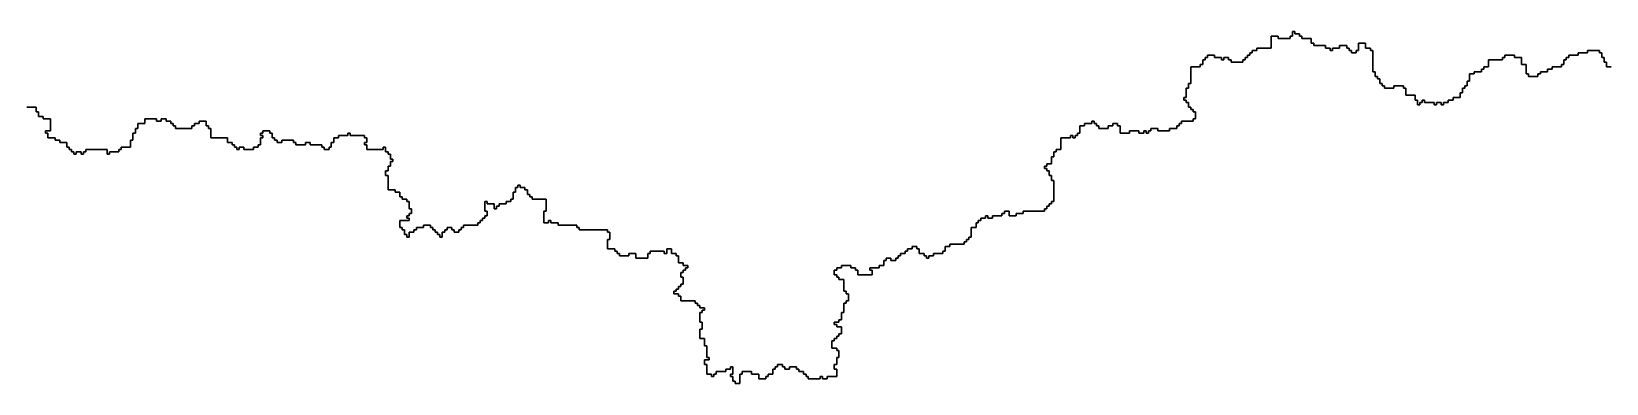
# Model space of a CAD drawing. Header units: inches. Extents: x -98695 to 376223, y 1122520 to 1501782.
# Drawn here: x 60475 to 81050, y 1361799 to 1366395 of the extents above; entities that cross this region are included whole.
import ezdxf

# ---------------------------------------------------------------- set-up
doc = ezdxf.new("R2010")
doc.units = ezdxf.units.IN
doc.header["$MEASUREMENT"] = 0
doc.layers.add('subs1', color=7, linetype='Continuous', true_color=0xc8dcf7)

msp = doc.modelspace()

# ---------------------------------------------------------------- linework, layer by layer
at = {"layer": 'subs1'}
for points in [[(81111, 1365932, 0), (81050, 1365932, 0), (81050, 1365994, 0), (81019, 1365994, 0), (81019, 1366055, 0), (80988, 1366055, 0), (80988, 1366117, 0), (80957, 1366117, 0), (80957, 1366148, 0), (80803, 1366148, 0), (80803, 1366117, 0), (80680, 1366117, 0), (80680, 1366086, 0), (80556, 1366086, 0), (80556, 1366055, 0), (80525, 1366055, 0), (80525, 1366025, 0), (80494, 1366025, 0), (80494, 1365963, 0), (80464, 1365963, 0), (80464, 1365932, 0), (80340, 1365932, 0), (80340, 1365901, 0), (80279, 1365901, 0), (80279, 1365870, 0), (80186, 1365870, 0), (80186, 1365840, 0), (80155, 1365840, 0), (80155, 1365809, 0), (80032, 1365809, 0), (80032, 1365840, 0), (80001, 1365840, 0), (80001, 1365963, 0), (79939, 1365963, 0), (79939, 1366055, 0), (79847, 1366055, 0), (79847, 1366086, 0), (79723, 1366086, 0), (79723, 1366055, 0), (79692, 1366055, 0), (79692, 1366025, 0), (79507, 1366025, 0), (79507, 1365932, 0), (79446, 1365932, 0), (79446, 1365901, 0), (79415, 1365901, 0), (79415, 1365870, 0), (79322, 1365870, 0), (79322, 1365840, 0), (79261, 1365840, 0), (79261, 1365747, 0), (79230, 1365747, 0), (79230, 1365685, 0), (79199, 1365685, 0), (79199, 1365654, 0), (79168, 1365654, 0), (79168, 1365593, 0), (79137, 1365593, 0), (79137, 1365531, 0), (79045, 1365531, 0), (79045, 1365500, 0), (78983, 1365500, 0), (78983, 1365469, 0), (78921, 1365469, 0), (78921, 1365438, 0), (78890, 1365438, 0), (78890, 1365469, 0), (78829, 1365469, 0), (78829, 1365438, 0), (78798, 1365438, 0), (78798, 1365469, 0), (78674, 1365469, 0), (78674, 1365500, 0), (78644, 1365500, 0), (78644, 1365469, 0), (78613, 1365469, 0), (78613, 1365438, 0), (78582, 1365438, 0), (78582, 1365500, 0), (78551, 1365500, 0), (78551, 1365562, 0), (78428, 1365562, 0), (78428, 1365654, 0), (78397, 1365654, 0), (78397, 1365685, 0), (78273, 1365685, 0), (78273, 1365654, 0), (78150, 1365654, 0), (78150, 1365685, 0), (78119, 1365685, 0), (78119, 1365716, 0), (78088, 1365716, 0), (78088, 1365778, 0), (78058, 1365778, 0), (78058, 1365809, 0), (78027, 1365809, 0), (78027, 1365870, 0), (77996, 1365870, 0), (77996, 1366148, 0), (77965, 1366148, 0), (77965, 1366179, 0), (77903, 1366179, 0), (77903, 1366241, 0), (77811, 1366241, 0), (77811, 1366148, 0), (77780, 1366148, 0), (77780, 1366117, 0), (77718, 1366117, 0), (77718, 1366148, 0), (77687, 1366148, 0), (77687, 1366179, 0), (77657, 1366179, 0), (77657, 1366210, 0), (77564, 1366210, 0), (77564, 1366179, 0), (77471, 1366179, 0), (77471, 1366148, 0), (77441, 1366148, 0), (77441, 1366179, 0), (77379, 1366179, 0), (77379, 1366210, 0), (77225, 1366210, 0), (77225, 1366241, 0), (77194, 1366241, 0), (77194, 1366302, 0), (77070, 1366302, 0), (77070, 1366333, 0), (77040, 1366333, 0), (77040, 1366364, 0), (76978, 1366364, 0), (76978, 1366395, 0), (76947, 1366395, 0), (76947, 1366333, 0), (76916, 1366333, 0), (76916, 1366302, 0), (76762, 1366302, 0), (76762, 1366333, 0), (76669, 1366333, 0), (76669, 1366179, 0), (76484, 1366179, 0), (76484, 1366148, 0), (76423, 1366148, 0), (76423, 1366117, 0), (76392, 1366117, 0), (76392, 1366086, 0), (76361, 1366086, 0), (76361, 1366055, 0), (76330, 1366055, 0), (76330, 1366025, 0), (76299, 1366025, 0), (76299, 1365994, 0), (76145, 1365994, 0), (76145, 1366025, 0), (76114, 1366025, 0), (76114, 1366055, 0), (76053, 1366055, 0), (76053, 1366025, 0), (76022, 1366025, 0), (76022, 1366055, 0), (75929, 1366055, 0), (75929, 1366086, 0), (75837, 1366086, 0), (75837, 1366055, 0), (75806, 1366055, 0), (75806, 1366025, 0), (75775, 1366025, 0), (75775, 1365963, 0), (75744, 1365963, 0), (75744, 1365932, 0), (75621, 1365932, 0), (75621, 1365716, 0), (75590, 1365716, 0), (75590, 1365654, 0), (75559, 1365654, 0), (75559, 1365531, 0), (75528, 1365531, 0), (75528, 1365500, 0), (75559, 1365500, 0), (75559, 1365469, 0), (75590, 1365469, 0), (75590, 1365408, 0), (75621, 1365408, 0), (75621, 1365377, 0), (75651, 1365377, 0), (75651, 1365346, 0), (75682, 1365346, 0), (75682, 1365253, 0), (75651, 1365253, 0), (75651, 1365223, 0), (75497, 1365223, 0), (75497, 1365192, 0), (75466, 1365192, 0), (75466, 1365161, 0), (75436, 1365161, 0), (75436, 1365130, 0), (75343, 1365130, 0), (75343, 1365099, 0), (75189, 1365099, 0), (75189, 1365130, 0), (75096, 1365130, 0), (75096, 1365099, 0), (75065, 1365099, 0), (75065, 1365068, 0), (75035, 1365068, 0), (75035, 1365099, 0), (75004, 1365099, 0), (75004, 1365068, 0), (74942, 1365068, 0), (74942, 1365099, 0), (74819, 1365099, 0), (74819, 1365068, 0), (74695, 1365068, 0), (74695, 1365161, 0), (74664, 1365161, 0), (74664, 1365192, 0), (74603, 1365192, 0), (74603, 1365161, 0), (74541, 1365161, 0), (74541, 1365130, 0), (74418, 1365130, 0), (74418, 1365161, 0), (74387, 1365161, 0), (74387, 1365192, 0), (74356, 1365192, 0), (74356, 1365223, 0), (74325, 1365223, 0), (74325, 1365192, 0), (74233, 1365192, 0), (74233, 1365161, 0), (74171, 1365161, 0), (74171, 1365068, 0), (74140, 1365068, 0), (74140, 1365037, 0), (74109, 1365037, 0), (74109, 1365007, 0), (74078, 1365007, 0), (74078, 1365037, 0), (74047, 1365037, 0), (74047, 1365007, 0), (73924, 1365007, 0), (73924, 1364852, 0), (73862, 1364852, 0), (73862, 1364822, 0), (73832, 1364822, 0), (73832, 1364760, 0), (73801, 1364760, 0), (73801, 1364667, 0), (73739, 1364667, 0), (73739, 1364636, 0), (73708, 1364636, 0), (73708, 1364606, 0), (73739, 1364606, 0), (73739, 1364575, 0), (73770, 1364575, 0), (73770, 1364513, 0), (73801, 1364513, 0), (73801, 1364451, 0), (73832, 1364451, 0), (73832, 1364174, 0), (73801, 1364174, 0), (73801, 1364143, 0), (73770, 1364143, 0), (73770, 1364112, 0), (73739, 1364112, 0), (73739, 1364081, 0), (73708, 1364081, 0), (73708, 1364050, 0), (73431, 1364050, 0), (73431, 1364020, 0), (73338, 1364020, 0), (73338, 1363989, 0), (73245, 1363989, 0), (73245, 1364050, 0), (73184, 1364050, 0), (73184, 1364020, 0), (73153, 1364020, 0), (73153, 1363989, 0), (73030, 1363989, 0), (73030, 1363958, 0), (72968, 1363958, 0), (72968, 1363989, 0), (72937, 1363989, 0), (72937, 1363958, 0), (72875, 1363958, 0), (72875, 1363927, 0), (72844, 1363927, 0), (72844, 1363896, 0), (72814, 1363896, 0), (72814, 1363834, 0), (72752, 1363834, 0), (72752, 1363711, 0), (72721, 1363711, 0), (72721, 1363680, 0), (72690, 1363680, 0), (72690, 1363649, 0), (72659, 1363649, 0), (72659, 1363619, 0), (72474, 1363619, 0), (72474, 1363588, 0), (72413, 1363588, 0), (72413, 1363526, 0), (72382, 1363526, 0), (72382, 1363495, 0), (72258, 1363495, 0), (72258, 1363464, 0), (72197, 1363464, 0), (72197, 1363433, 0), (72166, 1363433, 0), (72166, 1363464, 0), (72135, 1363464, 0), (72135, 1363495, 0), (72073, 1363495, 0), (72073, 1363557, 0), (72042, 1363557, 0), (72042, 1363588, 0), (71981, 1363588, 0), (71981, 1363557, 0), (71919, 1363557, 0), (71919, 1363526, 0), (71888, 1363526, 0), (71888, 1363495, 0), (71826, 1363495, 0), (71826, 1363464, 0), (71796, 1363464, 0), (71796, 1363433, 0), (71765, 1363433, 0), (71765, 1363403, 0), (71703, 1363403, 0), (71703, 1363433, 0), (71641, 1363433, 0), (71641, 1363403, 0), (71611, 1363403, 0), (71611, 1363341, 0), (71549, 1363341, 0), (71549, 1363310, 0), (71425, 1363310, 0), (71425, 1363279, 0), (71456, 1363279, 0), (71456, 1363218, 0), (71271, 1363218, 0), (71271, 1363279, 0), (71240, 1363279, 0), (71240, 1363310, 0), (71179, 1363310, 0), (71179, 1363341, 0), (71055, 1363341, 0), (71055, 1363310, 0), (70994, 1363310, 0), (70994, 1363279, 0), (70963, 1363279, 0), (70963, 1363218, 0), (70994, 1363218, 0), (70994, 1363187, 0), (71024, 1363187, 0), (71024, 1363156, 0), (71086, 1363156, 0), (71086, 1363002, 0), (71117, 1363002, 0), (71117, 1362971, 0), (71148, 1362971, 0), (71148, 1362878, 0), (71117, 1362878, 0), (71117, 1362847, 0), (71086, 1362847, 0), (71086, 1362724, 0), (71055, 1362724, 0), (71055, 1362631, 0), (71024, 1362631, 0), (71024, 1362601, 0), (70963, 1362601, 0), (70963, 1362570, 0), (70994, 1362570, 0), (70994, 1362539, 0), (71055, 1362539, 0), (71055, 1362446, 0), (71024, 1362446, 0), (71024, 1362416, 0), (70994, 1362416, 0), (70994, 1362385, 0), (70963, 1362385, 0), (70963, 1362354, 0), (70932, 1362354, 0), (70932, 1362261, 0), (70994, 1362261, 0), (70994, 1362230, 0), (71024, 1362230, 0), (71024, 1362138, 0), (70994, 1362138, 0), (70994, 1362045, 0), (70963, 1362045, 0), (70963, 1361984, 0), (70994, 1361984, 0), (70994, 1361891, 0), (70870, 1361891, 0), (70870, 1361860, 0), (70809, 1361860, 0), (70809, 1361891, 0), (70778, 1361891, 0), (70778, 1361860, 0), (70623, 1361860, 0), (70623, 1361891, 0), (70593, 1361891, 0), (70593, 1361922, 0), (70562, 1361922, 0), (70562, 1361953, 0), (70500, 1361953, 0), (70500, 1361984, 0), (70469, 1361984, 0), (70469, 1362014, 0), (70377, 1362014, 0), (70377, 1361984, 0), (70315, 1361984, 0), (70315, 1362014, 0), (70284, 1362014, 0), (70284, 1362045, 0), (70222, 1362045, 0), (70222, 1362014, 0), (70192, 1362014, 0), (70192, 1361984, 0), (70161, 1361984, 0), (70161, 1361922, 0), (70099, 1361922, 0), (70099, 1361891, 0), (70068, 1361891, 0), (70068, 1361860, 0), (69976, 1361860, 0), (69976, 1361922, 0), (69883, 1361922, 0), (69883, 1361953, 0), (69760, 1361953, 0), (69760, 1361922, 0), (69729, 1361922, 0), (69729, 1361799, 0), (69667, 1361799, 0), (69667, 1361829, 0), (69636, 1361829, 0), (69636, 1361891, 0), (69606, 1361891, 0), (69606, 1361922, 0), (69636, 1361922, 0), (69636, 1362014, 0), (69606, 1362014, 0), (69606, 1361984, 0), (69544, 1361984, 0), (69544, 1361953, 0), (69420, 1361953, 0), (69420, 1361922, 0), (69390, 1361922, 0), (69390, 1361891, 0), (69359, 1361891, 0), (69359, 1361922, 0), (69297, 1361922, 0), (69297, 1362045, 0), (69266, 1362045, 0), (69266, 1362107, 0), (69328, 1362107, 0), (69328, 1362138, 0), (69297, 1362138, 0), (69297, 1362292, 0), (69266, 1362292, 0), (69266, 1362385, 0), (69205, 1362385, 0), (69205, 1362508, 0), (69235, 1362508, 0), (69235, 1362601, 0), (69205, 1362601, 0), (69205, 1362724, 0), (69235, 1362724, 0), (69235, 1362755, 0), (69266, 1362755, 0), (69266, 1362786, 0), (69205, 1362786, 0), (69205, 1362817, 0), (69174, 1362817, 0), (69174, 1362847, 0), (69143, 1362847, 0), (69143, 1362878, 0), (68958, 1362878, 0), (68958, 1362940, 0), (68927, 1362940, 0), (68927, 1362971, 0), (68865, 1362971, 0), (68865, 1363002, 0), (68896, 1363002, 0), (68896, 1363032, 0), (68927, 1363032, 0), (68927, 1363063, 0), (68958, 1363063, 0), (68958, 1363094, 0), (68989, 1363094, 0), (68989, 1363187, 0), (68958, 1363187, 0), (68958, 1363248, 0), (68989, 1363248, 0), (68989, 1363279, 0), (69019, 1363279, 0), (69019, 1363310, 0), (69050, 1363310, 0), (69050, 1363341, 0), (68989, 1363341, 0), (68989, 1363372, 0), (68927, 1363372, 0), (68927, 1363464, 0), (68896, 1363464, 0), (68896, 1363495, 0), (68834, 1363495, 0), (68834, 1363557, 0), (68773, 1363557, 0), (68773, 1363495, 0), (68742, 1363495, 0), (68742, 1363526, 0), (68557, 1363526, 0), (68557, 1363495, 0), (68526, 1363495, 0), (68526, 1363433, 0), (68372, 1363433, 0), (68372, 1363495, 0), (68279, 1363495, 0), (68279, 1363464, 0), (68156, 1363464, 0), (68156, 1363495, 0), (68125, 1363495, 0), (68125, 1363526, 0), (68094, 1363526, 0), (68094, 1363557, 0), (68001, 1363557, 0), (68001, 1363680, 0), (68032, 1363680, 0), (68032, 1363773, 0), (68001, 1363773, 0), (68001, 1363804, 0), (67631, 1363804, 0), (67631, 1363834, 0), (67600, 1363834, 0), (67600, 1363865, 0), (67354, 1363865, 0), (67354, 1363896, 0), (67261, 1363896, 0), (67261, 1363927, 0), (67230, 1363927, 0), (67230, 1363896, 0), (67169, 1363896, 0), (67169, 1364050, 0), (67199, 1364050, 0), (67199, 1364205, 0), (67014, 1364205, 0), (67014, 1364235, 0), (66984, 1364235, 0), (66984, 1364266, 0), (66953, 1364266, 0), (66953, 1364328, 0), (66922, 1364328, 0), (66922, 1364359, 0), (66860, 1364359, 0), (66860, 1364390, 0), (66829, 1364390, 0), (66829, 1364359, 0), (66798, 1364359, 0), (66798, 1364297, 0), (66768, 1364297, 0), (66768, 1364205, 0), (66737, 1364205, 0), (66737, 1364174, 0), (66675, 1364174, 0), (66675, 1364143, 0), (66583, 1364143, 0), (66583, 1364112, 0), (66552, 1364112, 0), (66552, 1364081, 0), (66521, 1364081, 0), (66521, 1364143, 0), (66428, 1364143, 0), (66428, 1364174, 0), (66397, 1364174, 0), (66397, 1364050, 0), (66428, 1364050, 0), (66428, 1363989, 0), (66397, 1363989, 0), (66397, 1363958, 0), (66367, 1363958, 0), (66367, 1363927, 0), (66336, 1363927, 0), (66336, 1363896, 0), (66305, 1363896, 0), (66305, 1363865, 0), (66120, 1363865, 0), (66120, 1363834, 0), (66089, 1363834, 0), (66089, 1363804, 0), (66058, 1363804, 0), (66058, 1363773, 0), (65996, 1363773, 0), (65996, 1363804, 0), (65966, 1363804, 0), (65966, 1363834, 0), (65904, 1363834, 0), (65904, 1363804, 0), (65873, 1363804, 0), (65873, 1363773, 0), (65842, 1363773, 0), (65842, 1363711, 0), (65811, 1363711, 0), (65811, 1363742, 0), (65781, 1363742, 0), (65781, 1363773, 0), (65750, 1363773, 0), (65750, 1363804, 0), (65719, 1363804, 0), (65719, 1363834, 0), (65688, 1363834, 0), (65688, 1363865, 0), (65595, 1363865, 0), (65595, 1363834, 0), (65503, 1363834, 0), (65503, 1363804, 0), (65472, 1363804, 0), (65472, 1363773, 0), (65410, 1363773, 0), (65410, 1363711, 0), (65380, 1363711, 0), (65380, 1363742, 0), (65349, 1363742, 0), (65349, 1363804, 0), (65318, 1363804, 0), (65318, 1363834, 0), (65287, 1363834, 0), (65287, 1363927, 0), (65410, 1363927, 0), (65410, 1363958, 0), (65380, 1363958, 0), (65380, 1363989, 0), (65410, 1363989, 0), (65410, 1364020, 0), (65441, 1364020, 0), (65441, 1364081, 0), (65410, 1364081, 0), (65410, 1364174, 0), (65380, 1364174, 0), (65380, 1364205, 0), (65318, 1364205, 0), (65318, 1364235, 0), (65287, 1364235, 0), (65287, 1364297, 0), (65225, 1364297, 0), (65225, 1364328, 0), (65133, 1364328, 0), (65133, 1364513, 0), (65102, 1364513, 0), (65102, 1364575, 0), (65133, 1364575, 0), (65133, 1364636, 0), (65164, 1364636, 0), (65164, 1364698, 0), (65194, 1364698, 0), (65194, 1364729, 0), (65164, 1364729, 0), (65164, 1364791, 0), (65133, 1364791, 0), (65133, 1364822, 0), (65102, 1364822, 0), (65102, 1364883, 0), (65071, 1364883, 0), (65071, 1364852, 0), (64855, 1364852, 0), (64855, 1364914, 0), (64824, 1364914, 0), (64824, 1364945, 0), (64855, 1364945, 0), (64855, 1365007, 0), (64824, 1365007, 0), (64824, 1365037, 0), (64639, 1365037, 0), (64639, 1365068, 0), (64608, 1365068, 0), (64608, 1365037, 0), (64485, 1365037, 0), (64485, 1365007, 0), (64423, 1365007, 0), (64423, 1364945, 0), (64392, 1364945, 0), (64392, 1364883, 0), (64362, 1364883, 0), (64362, 1364852, 0), (64300, 1364852, 0), (64300, 1364883, 0), (64269, 1364883, 0), (64269, 1364914, 0), (64115, 1364914, 0), (64115, 1364945, 0), (64053, 1364945, 0), (64053, 1364914, 0), (63930, 1364914, 0), (63930, 1364945, 0), (63899, 1364945, 0), (63899, 1364976, 0), (63745, 1364976, 0), (63745, 1364945, 0), (63683, 1364945, 0), (63683, 1364976, 0), (63652, 1364976, 0), (63652, 1365007, 0), (63621, 1365007, 0), (63621, 1365068, 0), (63590, 1365068, 0), (63590, 1365099, 0), (63498, 1365099, 0), (63498, 1365068, 0), (63467, 1365068, 0), (63467, 1365037, 0), (63498, 1365037, 0), (63498, 1365007, 0), (63467, 1365007, 0), (63467, 1364914, 0), (63436, 1364914, 0), (63436, 1364883, 0), (63374, 1364883, 0), (63374, 1364852, 0), (63251, 1364852, 0), (63251, 1364883, 0), (63189, 1364883, 0), (63189, 1364852, 0), (63159, 1364852, 0), (63159, 1364883, 0), (63128, 1364883, 0), (63128, 1364914, 0), (63097, 1364914, 0), (63097, 1364945, 0), (63035, 1364945, 0), (63035, 1365007, 0), (62819, 1365007, 0), (62819, 1365130, 0), (62788, 1365130, 0), (62788, 1365161, 0), (62758, 1365161, 0), (62758, 1365223, 0), (62665, 1365223, 0), (62665, 1365192, 0), (62603, 1365192, 0), (62603, 1365161, 0), (62572, 1365161, 0), (62572, 1365130, 0), (62357, 1365130, 0), (62357, 1365161, 0), (62326, 1365161, 0), (62326, 1365192, 0), (62295, 1365192, 0), (62295, 1365223, 0), (62233, 1365223, 0), (62233, 1365253, 0), (62171, 1365253, 0), (62171, 1365223, 0), (62110, 1365223, 0), (62110, 1365253, 0), (61956, 1365253, 0), (61956, 1365192, 0), (61863, 1365192, 0), (61863, 1365130, 0), (61832, 1365130, 0), (61832, 1365068, 0), (61801, 1365068, 0), (61801, 1364976, 0), (61770, 1364976, 0), (61770, 1364883, 0), (61647, 1364883, 0), (61647, 1364852, 0), (61616, 1364852, 0), (61616, 1364822, 0), (61493, 1364822, 0), (61493, 1364791, 0), (61462, 1364791, 0), (61462, 1364852, 0), (61184, 1364852, 0), (61184, 1364822, 0), (61153, 1364822, 0), (61153, 1364791, 0), (61123, 1364791, 0), (61123, 1364822, 0), (61061, 1364822, 0), (61061, 1364791, 0), (61030, 1364791, 0), (61030, 1364822, 0), (60999, 1364822, 0), (60999, 1364852, 0), (60968, 1364852, 0), (60968, 1364883, 0), (60938, 1364883, 0), (60938, 1364945, 0), (60845, 1364945, 0), (60845, 1364976, 0), (60783, 1364976, 0), (60783, 1365007, 0), (60691, 1365007, 0), (60691, 1365068, 0), (60660, 1365068, 0), (60660, 1365099, 0), (60722, 1365099, 0), (60722, 1365253, 0), (60629, 1365253, 0), (60629, 1365284, 0), (60567, 1365284, 0), (60567, 1365346, 0), (60537, 1365346, 0), (60537, 1365408, 0), (60413, 1365408, 0)], [(60413, 1365408, 0), (60537, 1365408, 0), (60537, 1365346, 0), (60567, 1365346, 0), (60567, 1365284, 0), (60629, 1365284, 0), (60629, 1365253, 0), (60722, 1365253, 0), (60722, 1365099, 0), (60660, 1365099, 0), (60660, 1365068, 0), (60691, 1365068, 0), (60691, 1365007, 0), (60783, 1365007, 0), (60783, 1364976, 0), (60845, 1364976, 0), (60845, 1364945, 0), (60938, 1364945, 0), (60938, 1364883, 0), (60968, 1364883, 0), (60968, 1364852, 0), (60999, 1364852, 0), (60999, 1364822, 0), (61030, 1364822, 0), (61030, 1364791, 0), (61061, 1364791, 0), (61061, 1364822, 0), (61123, 1364822, 0), (61123, 1364791, 0), (61153, 1364791, 0), (61153, 1364822, 0), (61184, 1364822, 0), (61184, 1364852, 0), (61462, 1364852, 0), (61462, 1364791, 0), (61493, 1364791, 0), (61493, 1364822, 0), (61616, 1364822, 0), (61616, 1364852, 0), (61647, 1364852, 0), (61647, 1364883, 0), (61770, 1364883, 0), (61770, 1364976, 0), (61801, 1364976, 0), (61801, 1365068, 0), (61832, 1365068, 0), (61832, 1365130, 0), (61863, 1365130, 0), (61863, 1365192, 0), (61956, 1365192, 0), (61956, 1365253, 0), (62110, 1365253, 0), (62110, 1365223, 0), (62171, 1365223, 0), (62171, 1365253, 0), (62233, 1365253, 0), (62233, 1365223, 0), (62295, 1365223, 0), (62295, 1365192, 0), (62326, 1365192, 0), (62326, 1365161, 0), (62357, 1365161, 0), (62357, 1365130, 0), (62572, 1365130, 0), (62572, 1365161, 0), (62603, 1365161, 0), (62603, 1365192, 0), (62665, 1365192, 0), (62665, 1365223, 0), (62758, 1365223, 0), (62758, 1365161, 0), (62788, 1365161, 0), (62788, 1365130, 0), (62819, 1365130, 0), (62819, 1365007, 0), (63035, 1365007, 0), (63035, 1364945, 0), (63097, 1364945, 0), (63097, 1364914, 0), (63128, 1364914, 0), (63128, 1364883, 0), (63159, 1364883, 0), (63159, 1364852, 0), (63189, 1364852, 0), (63189, 1364883, 0), (63251, 1364883, 0), (63251, 1364852, 0), (63374, 1364852, 0), (63374, 1364883, 0), (63436, 1364883, 0), (63436, 1364914, 0), (63467, 1364914, 0), (63467, 1365007, 0), (63498, 1365007, 0), (63498, 1365037, 0), (63467, 1365037, 0), (63467, 1365068, 0), (63498, 1365068, 0), (63498, 1365099, 0), (63590, 1365099, 0), (63590, 1365068, 0), (63621, 1365068, 0), (63621, 1365007, 0), (63652, 1365007, 0), (63652, 1364976, 0), (63683, 1364976, 0), (63683, 1364945, 0), (63745, 1364945, 0), (63745, 1364976, 0), (63899, 1364976, 0), (63899, 1364945, 0), (63930, 1364945, 0), (63930, 1364914, 0), (64053, 1364914, 0), (64053, 1364945, 0), (64115, 1364945, 0), (64115, 1364914, 0), (64269, 1364914, 0), (64269, 1364883, 0), (64300, 1364883, 0), (64300, 1364852, 0), (64362, 1364852, 0), (64362, 1364883, 0), (64392, 1364883, 0), (64392, 1364945, 0), (64423, 1364945, 0), (64423, 1365007, 0), (64485, 1365007, 0), (64485, 1365037, 0), (64608, 1365037, 0), (64608, 1365068, 0), (64639, 1365068, 0), (64639, 1365037, 0), (64824, 1365037, 0), (64824, 1365007, 0), (64855, 1365007, 0), (64855, 1364945, 0), (64824, 1364945, 0), (64824, 1364914, 0), (64855, 1364914, 0), (64855, 1364852, 0), (65071, 1364852, 0), (65071, 1364883, 0), (65102, 1364883, 0), (65102, 1364822, 0), (65133, 1364822, 0), (65133, 1364791, 0), (65164, 1364791, 0), (65164, 1364729, 0), (65194, 1364729, 0), (65194, 1364698, 0), (65164, 1364698, 0), (65164, 1364636, 0), (65133, 1364636, 0), (65133, 1364575, 0), (65102, 1364575, 0), (65102, 1364513, 0), (65133, 1364513, 0), (65133, 1364328, 0), (65225, 1364328, 0), (65225, 1364297, 0), (65287, 1364297, 0), (65287, 1364235, 0), (65318, 1364235, 0), (65318, 1364205, 0), (65380, 1364205, 0), (65380, 1364174, 0), (65410, 1364174, 0), (65410, 1364081, 0), (65441, 1364081, 0), (65441, 1364020, 0), (65410, 1364020, 0), (65410, 1363989, 0), (65380, 1363989, 0), (65380, 1363958, 0), (65410, 1363958, 0), (65410, 1363927, 0), (65287, 1363927, 0), (65287, 1363834, 0), (65318, 1363834, 0), (65318, 1363804, 0), (65349, 1363804, 0), (65349, 1363742, 0), (65380, 1363742, 0), (65380, 1363711, 0), (65410, 1363711, 0), (65410, 1363773, 0), (65472, 1363773, 0), (65472, 1363804, 0), (65503, 1363804, 0), (65503, 1363834, 0), (65595, 1363834, 0), (65595, 1363865, 0), (65688, 1363865, 0), (65688, 1363834, 0), (65719, 1363834, 0), (65719, 1363804, 0), (65750, 1363804, 0), (65750, 1363773, 0), (65781, 1363773, 0), (65781, 1363742, 0), (65811, 1363742, 0), (65811, 1363711, 0), (65842, 1363711, 0), (65842, 1363773, 0), (65873, 1363773, 0), (65873, 1363804, 0), (65904, 1363804, 0), (65904, 1363834, 0), (65966, 1363834, 0), (65966, 1363804, 0), (65996, 1363804, 0), (65996, 1363773, 0), (66058, 1363773, 0), (66058, 1363804, 0), (66089, 1363804, 0), (66089, 1363834, 0), (66120, 1363834, 0), (66120, 1363865, 0), (66305, 1363865, 0), (66305, 1363896, 0), (66336, 1363896, 0), (66336, 1363927, 0), (66367, 1363927, 0), (66367, 1363958, 0), (66397, 1363958, 0), (66397, 1363989, 0), (66428, 1363989, 0), (66428, 1364050, 0), (66397, 1364050, 0), (66397, 1364174, 0), (66428, 1364174, 0), (66428, 1364143, 0), (66521, 1364143, 0), (66521, 1364081, 0), (66552, 1364081, 0), (66552, 1364112, 0), (66583, 1364112, 0), (66583, 1364143, 0), (66675, 1364143, 0), (66675, 1364174, 0), (66737, 1364174, 0), (66737, 1364205, 0), (66768, 1364205, 0), (66768, 1364297, 0), (66798, 1364297, 0), (66798, 1364359, 0), (66829, 1364359, 0), (66829, 1364390, 0), (66860, 1364390, 0), (66860, 1364359, 0), (66922, 1364359, 0), (66922, 1364328, 0), (66953, 1364328, 0), (66953, 1364266, 0), (66984, 1364266, 0), (66984, 1364235, 0), (67014, 1364235, 0), (67014, 1364205, 0), (67199, 1364205, 0), (67199, 1364050, 0), (67169, 1364050, 0), (67169, 1363896, 0), (67230, 1363896, 0), (67230, 1363927, 0), (67261, 1363927, 0), (67261, 1363896, 0), (67354, 1363896, 0), (67354, 1363865, 0), (67600, 1363865, 0), (67600, 1363834, 0), (67631, 1363834, 0), (67631, 1363804, 0), (68001, 1363804, 0), (68001, 1363773, 0), (68032, 1363773, 0), (68032, 1363680, 0), (68001, 1363680, 0), (68001, 1363557, 0), (68094, 1363557, 0), (68094, 1363526, 0), (68125, 1363526, 0), (68125, 1363495, 0), (68156, 1363495, 0), (68156, 1363464, 0), (68279, 1363464, 0), (68279, 1363495, 0), (68372, 1363495, 0), (68372, 1363433, 0), (68526, 1363433, 0), (68526, 1363495, 0), (68557, 1363495, 0), (68557, 1363526, 0), (68742, 1363526, 0), (68742, 1363495, 0), (68773, 1363495, 0), (68773, 1363557, 0), (68834, 1363557, 0), (68834, 1363495, 0), (68896, 1363495, 0), (68896, 1363464, 0), (68927, 1363464, 0), (68927, 1363372, 0), (68989, 1363372, 0), (68989, 1363341, 0), (69050, 1363341, 0), (69050, 1363310, 0), (69019, 1363310, 0), (69019, 1363279, 0), (68989, 1363279, 0), (68989, 1363248, 0), (68958, 1363248, 0), (68958, 1363187, 0), (68989, 1363187, 0), (68989, 1363094, 0), (68958, 1363094, 0), (68958, 1363063, 0), (68927, 1363063, 0), (68927, 1363032, 0), (68896, 1363032, 0), (68896, 1363002, 0), (68865, 1363002, 0), (68865, 1362971, 0), (68927, 1362971, 0), (68927, 1362940, 0), (68958, 1362940, 0), (68958, 1362878, 0), (69143, 1362878, 0), (69143, 1362847, 0), (69174, 1362847, 0), (69174, 1362817, 0), (69205, 1362817, 0), (69205, 1362786, 0), (69266, 1362786, 0), (69266, 1362755, 0), (69235, 1362755, 0), (69235, 1362724, 0), (69205, 1362724, 0), (69205, 1362601, 0), (69235, 1362601, 0), (69235, 1362508, 0), (69205, 1362508, 0), (69205, 1362385, 0), (69266, 1362385, 0), (69266, 1362292, 0), (69297, 1362292, 0), (69297, 1362138, 0), (69328, 1362138, 0), (69328, 1362107, 0), (69266, 1362107, 0), (69266, 1362045, 0), (69297, 1362045, 0), (69297, 1361922, 0), (69359, 1361922, 0), (69359, 1361891, 0), (69390, 1361891, 0), (69390, 1361922, 0), (69420, 1361922, 0), (69420, 1361953, 0), (69544, 1361953, 0), (69544, 1361984, 0), (69606, 1361984, 0), (69606, 1362014, 0), (69636, 1362014, 0), (69636, 1361922, 0), (69606, 1361922, 0), (69606, 1361891, 0), (69636, 1361891, 0), (69636, 1361829, 0), (69667, 1361829, 0), (69667, 1361799, 0), (69729, 1361799, 0), (69729, 1361922, 0), (69760, 1361922, 0), (69760, 1361953, 0), (69883, 1361953, 0), (69883, 1361922, 0), (69976, 1361922, 0), (69976, 1361860, 0), (70068, 1361860, 0), (70068, 1361891, 0), (70099, 1361891, 0), (70099, 1361922, 0), (70161, 1361922, 0), (70161, 1361984, 0), (70192, 1361984, 0), (70192, 1362014, 0), (70222, 1362014, 0), (70222, 1362045, 0), (70284, 1362045, 0), (70284, 1362014, 0), (70315, 1362014, 0), (70315, 1361984, 0), (70377, 1361984, 0), (70377, 1362014, 0), (70469, 1362014, 0), (70469, 1361984, 0), (70500, 1361984, 0), (70500, 1361953, 0), (70562, 1361953, 0), (70562, 1361922, 0), (70593, 1361922, 0), (70593, 1361891, 0), (70623, 1361891, 0), (70623, 1361860, 0), (70778, 1361860, 0), (70778, 1361891, 0), (70809, 1361891, 0), (70809, 1361860, 0), (70870, 1361860, 0), (70870, 1361891, 0), (70994, 1361891, 0), (70994, 1361984, 0), (70963, 1361984, 0), (70963, 1362045, 0), (70994, 1362045, 0), (70994, 1362138, 0), (71024, 1362138, 0), (71024, 1362230, 0), (70994, 1362230, 0), (70994, 1362261, 0), (70932, 1362261, 0), (70932, 1362354, 0), (70963, 1362354, 0), (70963, 1362385, 0), (70994, 1362385, 0), (70994, 1362416, 0), (71024, 1362416, 0), (71024, 1362446, 0), (71055, 1362446, 0), (71055, 1362539, 0), (70994, 1362539, 0), (70994, 1362570, 0), (70963, 1362570, 0), (70963, 1362601, 0), (71024, 1362601, 0), (71024, 1362631, 0), (71055, 1362631, 0), (71055, 1362724, 0), (71086, 1362724, 0), (71086, 1362847, 0), (71117, 1362847, 0), (71117, 1362878, 0), (71148, 1362878, 0), (71148, 1362971, 0), (71117, 1362971, 0), (71117, 1363002, 0), (71086, 1363002, 0), (71086, 1363156, 0), (71024, 1363156, 0), (71024, 1363187, 0), (70994, 1363187, 0), (70994, 1363218, 0), (70963, 1363218, 0), (70963, 1363279, 0), (70994, 1363279, 0), (70994, 1363310, 0), (71055, 1363310, 0), (71055, 1363341, 0), (71179, 1363341, 0), (71179, 1363310, 0), (71240, 1363310, 0), (71240, 1363279, 0), (71271, 1363279, 0), (71271, 1363218, 0), (71456, 1363218, 0), (71456, 1363279, 0), (71425, 1363279, 0), (71425, 1363310, 0), (71549, 1363310, 0), (71549, 1363341, 0), (71611, 1363341, 0), (71611, 1363403, 0), (71641, 1363403, 0), (71641, 1363433, 0), (71703, 1363433, 0), (71703, 1363403, 0), (71765, 1363403, 0), (71765, 1363433, 0), (71796, 1363433, 0), (71796, 1363464, 0), (71826, 1363464, 0), (71826, 1363495, 0), (71888, 1363495, 0), (71888, 1363526, 0), (71919, 1363526, 0), (71919, 1363557, 0), (71981, 1363557, 0), (71981, 1363588, 0), (72042, 1363588, 0), (72042, 1363557, 0), (72073, 1363557, 0), (72073, 1363495, 0), (72135, 1363495, 0), (72135, 1363464, 0), (72166, 1363464, 0), (72166, 1363433, 0), (72197, 1363433, 0), (72197, 1363464, 0), (72258, 1363464, 0), (72258, 1363495, 0), (72382, 1363495, 0), (72382, 1363526, 0), (72413, 1363526, 0), (72413, 1363588, 0), (72474, 1363588, 0), (72474, 1363619, 0), (72659, 1363619, 0), (72659, 1363649, 0), (72690, 1363649, 0), (72690, 1363680, 0), (72721, 1363680, 0), (72721, 1363711, 0), (72752, 1363711, 0), (72752, 1363834, 0), (72814, 1363834, 0), (72814, 1363896, 0), (72844, 1363896, 0), (72844, 1363927, 0), (72875, 1363927, 0), (72875, 1363958, 0), (72937, 1363958, 0), (72937, 1363989, 0), (72968, 1363989, 0), (72968, 1363958, 0), (73030, 1363958, 0), (73030, 1363989, 0), (73153, 1363989, 0), (73153, 1364020, 0), (73184, 1364020, 0), (73184, 1364050, 0), (73245, 1364050, 0), (73245, 1363989, 0), (73338, 1363989, 0), (73338, 1364020, 0), (73431, 1364020, 0), (73431, 1364050, 0), (73708, 1364050, 0), (73708, 1364081, 0), (73739, 1364081, 0), (73739, 1364112, 0), (73770, 1364112, 0), (73770, 1364143, 0), (73801, 1364143, 0), (73801, 1364174, 0), (73832, 1364174, 0), (73832, 1364451, 0), (73801, 1364451, 0), (73801, 1364513, 0), (73770, 1364513, 0), (73770, 1364575, 0), (73739, 1364575, 0), (73739, 1364606, 0), (73708, 1364606, 0), (73708, 1364636, 0), (73739, 1364636, 0), (73739, 1364667, 0), (73801, 1364667, 0), (73801, 1364760, 0), (73832, 1364760, 0), (73832, 1364822, 0), (73862, 1364822, 0), (73862, 1364852, 0), (73924, 1364852, 0), (73924, 1365007, 0), (74047, 1365007, 0), (74047, 1365037, 0), (74078, 1365037, 0), (74078, 1365007, 0), (74109, 1365007, 0), (74109, 1365037, 0), (74140, 1365037, 0), (74140, 1365068, 0), (74171, 1365068, 0), (74171, 1365161, 0), (74233, 1365161, 0), (74233, 1365192, 0), (74325, 1365192, 0), (74325, 1365223, 0), (74356, 1365223, 0), (74356, 1365192, 0), (74387, 1365192, 0), (74387, 1365161, 0), (74418, 1365161, 0), (74418, 1365130, 0), (74541, 1365130, 0), (74541, 1365161, 0), (74603, 1365161, 0), (74603, 1365192, 0), (74664, 1365192, 0), (74664, 1365161, 0), (74695, 1365161, 0), (74695, 1365068, 0), (74819, 1365068, 0), (74819, 1365099, 0), (74942, 1365099, 0), (74942, 1365068, 0), (75004, 1365068, 0), (75004, 1365099, 0), (75035, 1365099, 0), (75035, 1365068, 0), (75065, 1365068, 0), (75065, 1365099, 0), (75096, 1365099, 0), (75096, 1365130, 0), (75189, 1365130, 0), (75189, 1365099, 0), (75343, 1365099, 0), (75343, 1365130, 0), (75436, 1365130, 0), (75436, 1365161, 0), (75466, 1365161, 0), (75466, 1365192, 0), (75497, 1365192, 0), (75497, 1365223, 0), (75651, 1365223, 0), (75651, 1365253, 0), (75682, 1365253, 0), (75682, 1365346, 0), (75651, 1365346, 0), (75651, 1365377, 0), (75621, 1365377, 0), (75621, 1365408, 0), (75590, 1365408, 0), (75590, 1365469, 0), (75559, 1365469, 0), (75559, 1365500, 0), (75528, 1365500, 0), (75528, 1365531, 0), (75559, 1365531, 0), (75559, 1365654, 0), (75590, 1365654, 0), (75590, 1365716, 0), (75621, 1365716, 0), (75621, 1365932, 0), (75744, 1365932, 0), (75744, 1365963, 0), (75775, 1365963, 0), (75775, 1366025, 0), (75806, 1366025, 0), (75806, 1366055, 0), (75837, 1366055, 0), (75837, 1366086, 0), (75929, 1366086, 0), (75929, 1366055, 0), (76022, 1366055, 0), (76022, 1366025, 0), (76053, 1366025, 0), (76053, 1366055, 0), (76114, 1366055, 0), (76114, 1366025, 0), (76145, 1366025, 0), (76145, 1365994, 0), (76299, 1365994, 0), (76299, 1366025, 0), (76330, 1366025, 0), (76330, 1366055, 0), (76361, 1366055, 0), (76361, 1366086, 0), (76392, 1366086, 0), (76392, 1366117, 0), (76423, 1366117, 0), (76423, 1366148, 0), (76484, 1366148, 0), (76484, 1366179, 0), (76669, 1366179, 0), (76669, 1366333, 0), (76762, 1366333, 0), (76762, 1366302, 0), (76916, 1366302, 0), (76916, 1366333, 0), (76947, 1366333, 0), (76947, 1366395, 0), (76978, 1366395, 0), (76978, 1366364, 0), (77040, 1366364, 0), (77040, 1366333, 0), (77070, 1366333, 0), (77070, 1366302, 0), (77194, 1366302, 0), (77194, 1366241, 0), (77225, 1366241, 0), (77225, 1366210, 0), (77379, 1366210, 0), (77379, 1366179, 0), (77441, 1366179, 0), (77441, 1366148, 0), (77471, 1366148, 0), (77471, 1366179, 0), (77564, 1366179, 0), (77564, 1366210, 0), (77657, 1366210, 0), (77657, 1366179, 0), (77687, 1366179, 0), (77687, 1366148, 0), (77718, 1366148, 0), (77718, 1366117, 0), (77780, 1366117, 0), (77780, 1366148, 0), (77811, 1366148, 0), (77811, 1366241, 0), (77903, 1366241, 0), (77903, 1366179, 0), (77965, 1366179, 0), (77965, 1366148, 0), (77996, 1366148, 0), (77996, 1365870, 0), (78027, 1365870, 0), (78027, 1365809, 0), (78058, 1365809, 0), (78058, 1365778, 0), (78088, 1365778, 0), (78088, 1365716, 0), (78119, 1365716, 0), (78119, 1365685, 0), (78150, 1365685, 0), (78150, 1365654, 0), (78273, 1365654, 0), (78273, 1365685, 0), (78397, 1365685, 0), (78397, 1365654, 0), (78428, 1365654, 0), (78428, 1365562, 0), (78551, 1365562, 0), (78551, 1365500, 0), (78582, 1365500, 0), (78582, 1365438, 0), (78613, 1365438, 0), (78613, 1365469, 0), (78644, 1365469, 0), (78644, 1365500, 0), (78674, 1365500, 0), (78674, 1365469, 0), (78798, 1365469, 0), (78798, 1365438, 0), (78829, 1365438, 0), (78829, 1365469, 0), (78890, 1365469, 0), (78890, 1365438, 0), (78921, 1365438, 0), (78921, 1365469, 0), (78983, 1365469, 0), (78983, 1365500, 0), (79045, 1365500, 0), (79045, 1365531, 0), (79137, 1365531, 0), (79137, 1365593, 0), (79168, 1365593, 0), (79168, 1365654, 0), (79199, 1365654, 0), (79199, 1365685, 0), (79230, 1365685, 0), (79230, 1365747, 0), (79261, 1365747, 0), (79261, 1365840, 0), (79322, 1365840, 0), (79322, 1365870, 0), (79415, 1365870, 0), (79415, 1365901, 0), (79446, 1365901, 0), (79446, 1365932, 0), (79507, 1365932, 0), (79507, 1366025, 0), (79692, 1366025, 0), (79692, 1366055, 0), (79723, 1366055, 0), (79723, 1366086, 0), (79847, 1366086, 0), (79847, 1366055, 0), (79939, 1366055, 0), (79939, 1365963, 0), (80001, 1365963, 0), (80001, 1365840, 0), (80032, 1365840, 0), (80032, 1365809, 0), (80155, 1365809, 0), (80155, 1365840, 0), (80186, 1365840, 0), (80186, 1365870, 0), (80279, 1365870, 0), (80279, 1365901, 0), (80340, 1365901, 0), (80340, 1365932, 0), (80464, 1365932, 0), (80464, 1365963, 0), (80494, 1365963, 0), (80494, 1366025, 0), (80525, 1366025, 0), (80525, 1366055, 0), (80556, 1366055, 0), (80556, 1366086, 0), (80680, 1366086, 0), (80680, 1366117, 0), (80803, 1366117, 0), (80803, 1366148, 0), (80957, 1366148, 0), (80957, 1366117, 0), (80988, 1366117, 0), (80988, 1366055, 0), (81019, 1366055, 0), (81019, 1365994, 0), (81050, 1365994, 0), (81050, 1365932, 0), (81111, 1365932, 0)]]:
    msp.add_polyline3d(points, dxfattribs=at)

doc.saveas('drawing.dxf')
